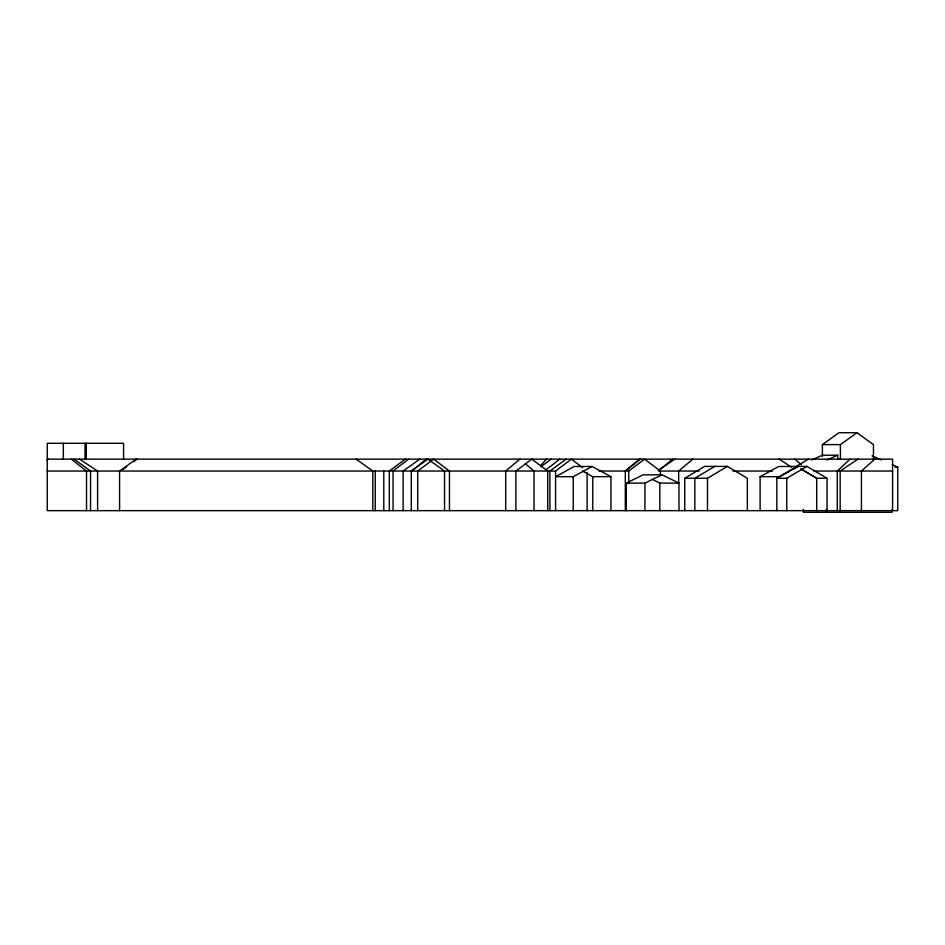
<?xml version="1.0" encoding="UTF-8"?>
<svg xmlns="http://www.w3.org/2000/svg" width="945" height="945" viewBox="0 0 945 945"><rect width="100%" height="100%" fill="white"/><g stroke="black" fill="none" stroke-linecap="round" stroke-linejoin="round"><path stroke-width="1.42" d="M540.552 465.625L546.505 459.14M850.016 459.14L837.27 471.035L837.27 510.654M47.25 460.085L48.301 459.14M874.81 459.14L861.427 471.035L861.427 510.654M659.539 470.114L672.486 459.14M625.306 510.654L625.306 471.035L639.422 459.14M519.868 459.14L505.717 471.035L505.717 510.654M692.827 459.14L678.652 471.035L678.652 482.765M411.855 471.035L426.136 459.14M625.306 471.035L640.45 459.14M545.513 470.185L559.794 459.14M408.618 459.14L393.049 471.035L393.049 510.654M47.25 471.035L555.577 471.035L571.347 459.14L582.616 467.633M598.941 471.035L628.768 471.035L644.549 459.14L660.331 471.035L660.331 475.429M405.31 459.14L389.316 471.035L389.316 510.654M123.204 469.334L126.701 466.783M133.682 461.692L137.179 459.14M566.185 459.14L549.907 471.035L549.907 510.654M136.08 459.14L119.59 471.035L119.59 510.654M540.741 466.783L551.325 459.14M822.41 456.352L822.41 444.611L838.947 432.727L856.926 432.727L873.452 444.611L873.452 459.294M822.41 444.611L840.4 444.611L856.926 432.727M419.781 459.14L403.125 471.035L403.125 510.654M658.228 470.232L674.931 459.14M858.025 459.14L840.152 471.035L840.152 510.654M794.839 467.314L808.329 459.14M684.747 510.654L684.747 478.276L704.675 466.393L727.426 466.393L747.353 478.276L747.353 510.654M714.763 466.393L694.835 478.276L694.835 510.654M684.747 478.276L707.486 478.276L727.426 466.393M776.837 510.654L776.837 478.276L796.765 466.393L806.912 466.393L827.04 478.276L827.04 510.654M779.507 476.729L789.004 471.437M776.837 478.276L786.772 478.276L806.912 466.393M760.111 510.654L760.111 476.682L778.704 466.487L798.1 466.487L793.139 469.204M790.67 470.563L779.507 476.682L760.111 476.682M791.426 470.114L797.509 466.806L796.765 466.393M592.09 466.487L574.17 466.487L555.577 476.682L573.225 476.682L592.09 466.487L610.942 476.682L610.942 510.654M626.287 510.654L626.287 483.108L643.061 474.839L661.972 474.839L678.994 483.108L678.994 510.654M626.287 483.108L644.951 483.108L661.972 474.839M795.418 467.113L798.123 465.92M811.613 459.979L822.41 455.23L837.695 455.23L837.695 459.601M826.899 459.979L837.695 455.23M47.25 459.14L892.588 459.14L892.588 510.654M894.974 467.113L897.75 467.113L897.75 510.654L47.25 510.654L47.25 443.288L123.571 443.288L123.571 459.4M658.476 471.035L699.158 471.035M732.847 471.035L772.396 471.035M813.716 471.035L892.588 471.035M582.415 471L592.763 476.682L610.942 476.682M816.693 478.276L801.1 468.956L816.693 478.276L827.04 478.276M652.097 479.292L659.846 483.108L678.994 483.108M872.105 455.821L881.555 459.979M892.352 464.739L897.75 467.113M779.212 459.14L791.26 467.066M79.557 459.14L97.607 471.035L97.607 510.654M356.076 459.14L372.826 471.035L372.826 510.654M74.064 459.14L90.543 471.035L90.543 510.654M71.312 459.14L86.515 471.035L86.515 510.654M525.314 463.711L534.019 471.035L534.019 510.654M794.828 459.14L801.277 464.633M892.08 509.331L892.08 512.273L803.392 512.273L803.392 509.331M840.4 444.611L840.4 459.294M826.379 509.331L826.379 512.273M816.693 478.099L816.693 510.654M786.772 478.276L786.772 510.654M707.486 478.276L707.486 510.654M659.846 483.108L659.846 510.654M644.951 483.108L644.951 510.654M628.768 471.035L628.768 482.765M592.763 476.682L592.763 510.654M587.117 472.5L587.117 510.654M573.225 476.682L573.225 510.654M555.577 471.035L555.577 510.654M547.746 510.654L547.746 471.035L531.811 459.14L515.875 471.035L515.875 510.654M449.466 510.654L449.466 471.035L433.59 459.14L417.714 471.035L417.714 510.654M444.54 510.654L444.54 471.035L427.908 459.14L411.276 471.035L411.276 510.654M383.776 471.035L383.776 510.654M375.248 471.035L375.248 510.654M86.302 443.288L86.302 459.4M85.038 443.288L85.038 459.4M63.339 443.288L63.339 459.4"/></g></svg>
